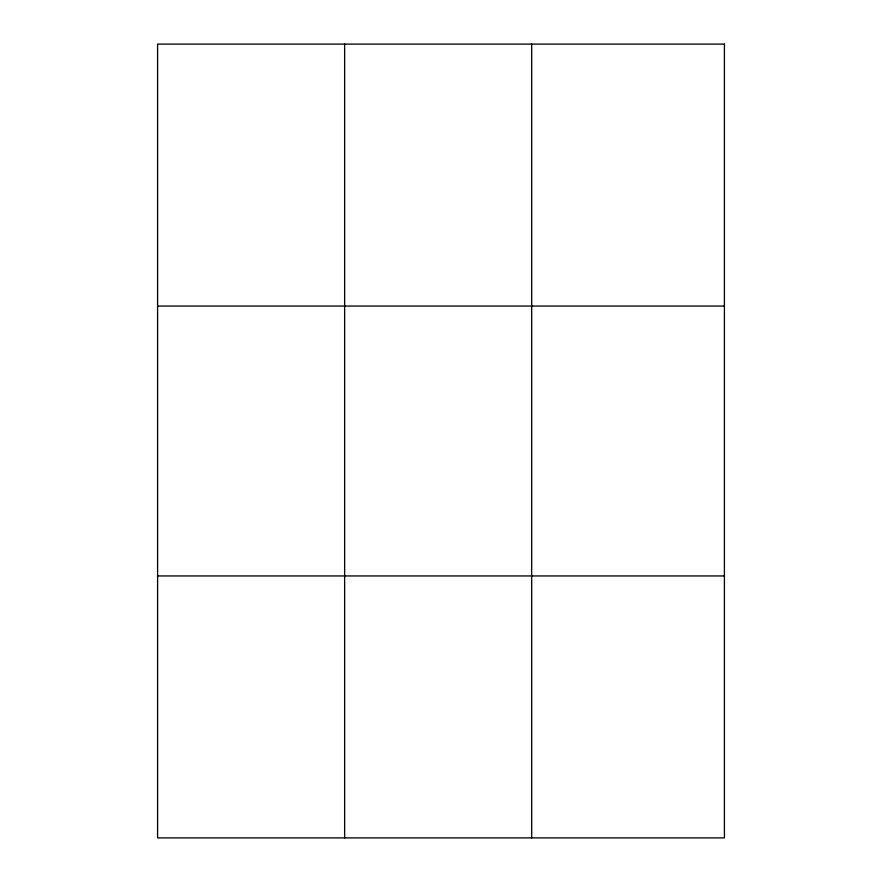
<?xml version="1.0" encoding="UTF-8"?>
<svg xmlns="http://www.w3.org/2000/svg" width="882" height="882" viewBox="0 0 882 882"><rect width="100%" height="100%" fill="white"/><g stroke="black" fill="none" stroke-linecap="round" stroke-linejoin="round"><path stroke-width="1.32" d="M344.642 837.9L344.642 44.1M531.692 837.9L531.692 44.1M157.591 306.054L724.409 306.054M157.591 575.946L724.409 575.946M724.409 44.1L724.409 837.9L157.591 837.9L157.591 44.1L724.409 44.1"/></g></svg>
